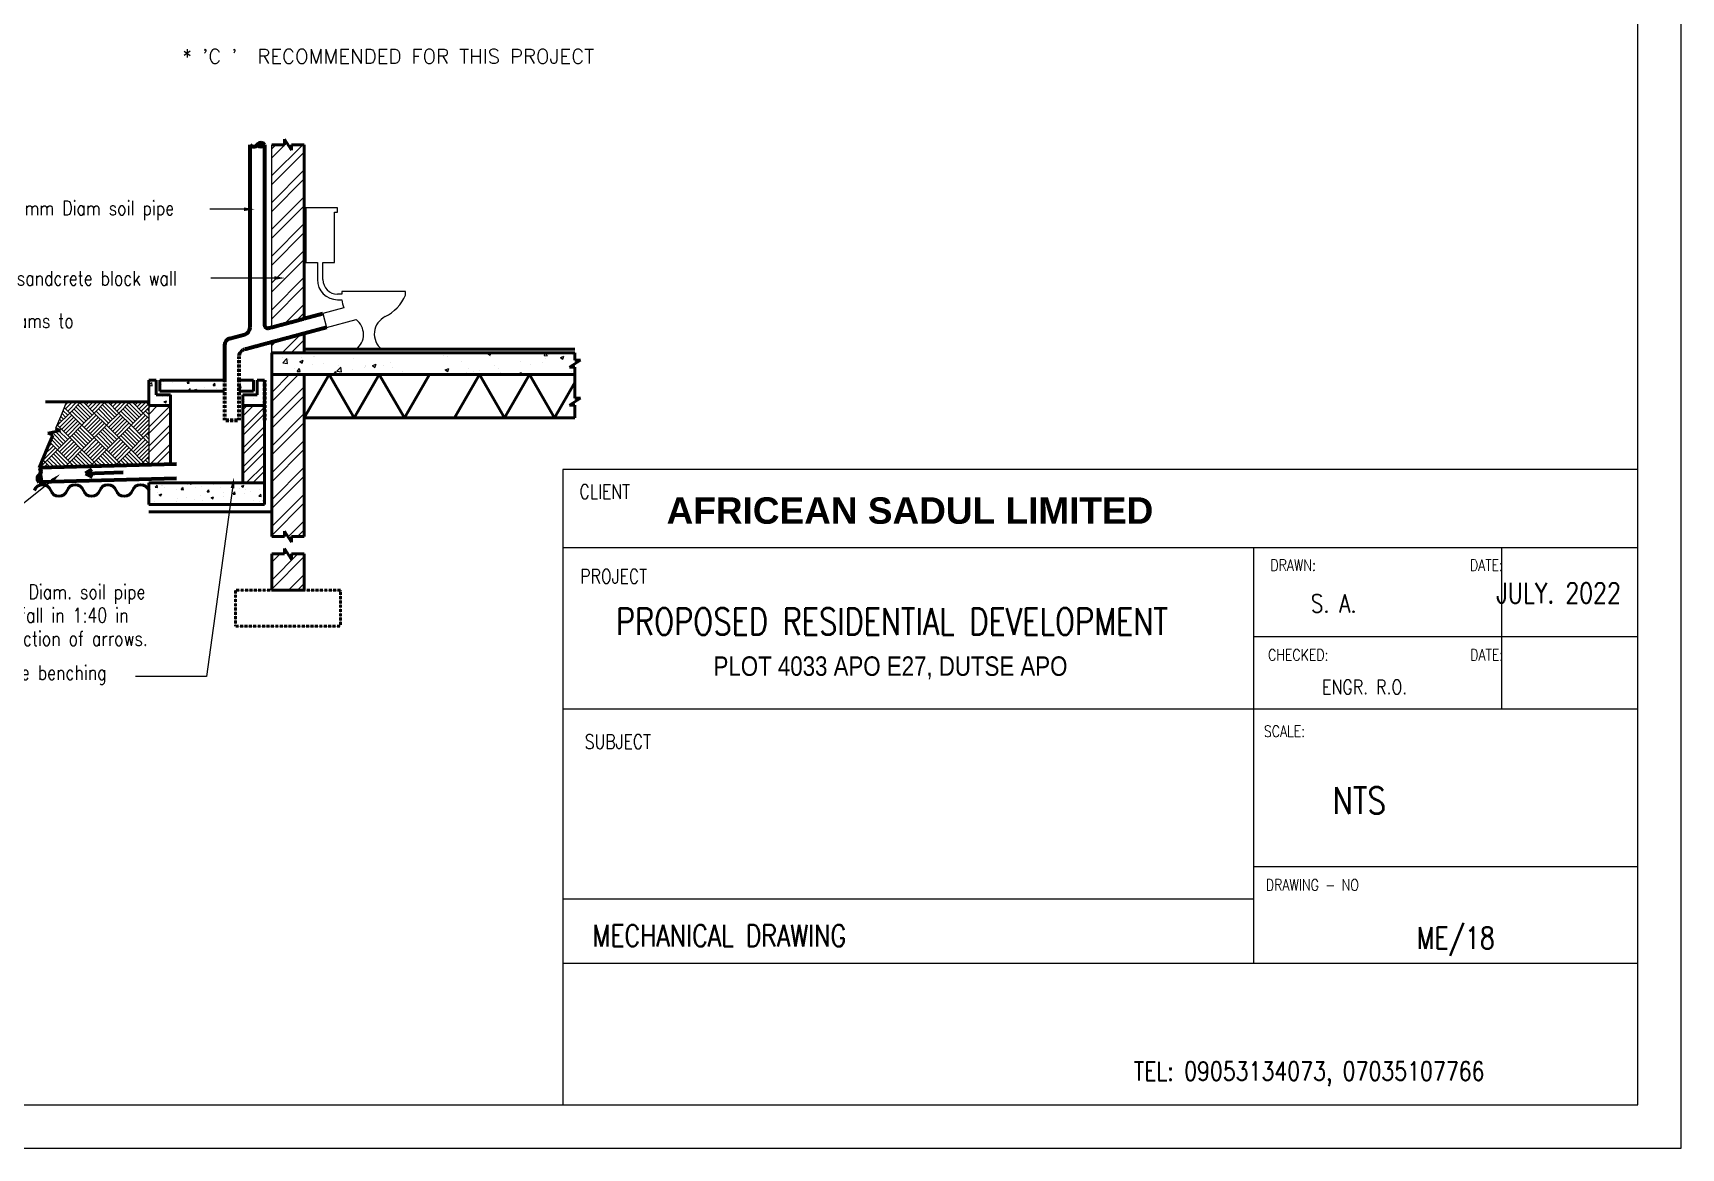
# Model space of a CAD drawing. Header units: inches. Extents: x 23 to 2032867, y 13 to 664695.
# Drawn here: x 1262341 to 1281022, y 494220 to 506863 of the extents above; entities that cross this region are included whole.
import ezdxf
from ezdxf.enums import TextEntityAlignment as Align

# ---------------------------------------------------------------- set-up
doc = ezdxf.new("R2010")
doc.units = ezdxf.units.IN
doc.header["$MEASUREMENT"] = 0
doc.linetypes.add('DASHED2', pattern=[0.375, 0.25, -0.125])
for name, color, linetype in [('Annotation - Text', 7, 'Continuous'), ('GFROM', 7, 'Continuous'), ('LIAB', 8, 'Continuous'), ('Plotlyr150', 8, 'Continuous'), ('PLOTYR', 15, 'Continuous'), ('WC', 2, 'Continuous')]:
    doc.layers.add(name, color=color, linetype=linetype)
for name, color, linetype, lineweight in [('PIPES', 1, 'Continuous', 70), ('TXT1', 4, 'Continuous', 13), ('TXT2', 7, 'Continuous', 0), ('WALLS', 7, 'Continuous', 50)]:
    doc.layers.add(name, color=color, linetype=linetype, lineweight=lineweight)
doc.styles.add('GENERATED_STYLE_3', font='arialbd.ttf')
doc.styles.add('RomanS', font='romans.shx')
doc.styles.add('SIMPLEX8', font='simplexd.shx', dxfattribs={"width": 0.8})
doc.styles.add('TXT1', font='romand__.ttf', dxfattribs={"width": 0.8, "height": 100})

msp = doc.modelspace()

# ---------------------------------------------------------------- linework, layer by layer
for p, q in [((1265047.43, 505447.572), (1265217.253, 505617.395)), ((1265047.43, 503525.798), (1265047.43, 505595.717)), ((1265047.43, 505244.879), (1265398.267, 505595.717)), ((1265047.43, 505548.918), (1265094.229, 505595.717)), ((1265047.43, 505143.533), (1265415.98, 505512.083)), ((1265047.43, 504940.841), (1265415.98, 505309.391)), ((1265047.43, 504839.495), (1265415.98, 505208.045)), ((1265047.43, 504636.803), (1265415.98, 505005.353)), ((1264732.735, 504863.899), (1264345.171, 504863.899)), ((1265047.43, 504535.457), (1265415.98, 504904.007)), ((1265047.43, 504332.765), (1265415.98, 504701.315)), ((1265047.43, 504231.419), (1265415.98, 504599.969)), ((1265047.43, 504028.726), (1265415.98, 504397.276)), ((1265047.43, 503927.38), (1265415.98, 504295.93)), ((1265076.835, 504084.442), (1264356.641, 504084.442)), ((1265047.43, 503724.688), (1265415.98, 504093.238)), ((1265047.43, 503623.342), (1265415.98, 503991.892)), ((1265191.064, 503564.285), (1265415.98, 503789.2)), ((1265329.506, 503601.38), (1265415.98, 503687.854)), ((1265047.43, 503319.304), (1265097.858, 503369.732)), ((1265047.43, 503235.631), (1265047.43, 503356.22)), ((1265166.449, 503235.631), (1265374.74, 503443.922)), ((1265267.795, 503235.631), (1265415.98, 503383.816)), ((1265047.43, 502787.261), (1265250.1, 502989.931)), ((1265047.43, 502685.915), (1265351.446, 502989.931)), ((1265047.43, 502483.223), (1265415.98, 502851.773)), ((1265047.43, 502381.877), (1265415.98, 502750.427)), ((1262618.792, 502414.255), (1262757.781, 502553.244)), ((1262641.957, 502391.09), (1262780.946, 502530.079)), ((1262720.887, 502679.568), (1262651.526, 502511.484)), ((1262711.451, 502506.914), (1262667.697, 502550.669)), ((1262734.616, 502530.079), (1262681.23, 502583.465)), ((1262757.781, 502553.244), (1262694.764, 502616.262)), ((1262703.865, 502638.317), (1262744.259, 502678.711)), ((1262711.451, 502599.574), (1262790.589, 502678.711)), ((1262716.424, 502668.751), (1262726.384, 502678.711)), ((1262734.616, 502576.409), (1262836.919, 502678.711)), ((1262757.781, 502553.244), (1262883.248, 502678.711)), ((1262896.77, 502414.255), (1262757.781, 502553.244)), ((1262919.935, 502437.42), (1262780.946, 502576.409)), ((1262943.1, 502460.585), (1262804.111, 502599.574)), ((1262966.264, 502483.75), (1262827.275, 502622.738)), ((1262989.429, 502506.914), (1262850.44, 502645.903)), ((1263012.594, 502530.079), (1262873.605, 502669.068)), ((1262896.77, 502414.255), (1263035.759, 502553.244)), ((1263035.759, 502553.244), (1262910.292, 502678.711)), ((1262919.935, 502669.068), (1262929.578, 502678.711)), ((1262919.935, 502391.09), (1263058.924, 502530.079)), ((1262943.1, 502645.903), (1262975.907, 502678.711)), ((1262966.264, 502622.738), (1263022.237, 502678.711)), ((1262989.429, 502599.574), (1263068.567, 502678.711)), ((1263012.594, 502576.409), (1263114.896, 502678.711)), ((1263035.759, 502553.244), (1263161.226, 502678.711)), ((1263174.748, 502414.255), (1263035.759, 502553.244)), ((1263197.913, 502437.42), (1263058.924, 502576.409)), ((1263221.077, 502460.585), (1263082.088, 502599.574)), ((1263244.242, 502483.75), (1263105.253, 502622.738)), ((1263267.407, 502506.914), (1263128.418, 502645.903)), ((1263290.572, 502530.079), (1263151.583, 502669.068)), ((1263174.748, 502414.255), (1263313.737, 502553.244)), ((1263313.737, 502553.244), (1263188.27, 502678.711)), ((1263197.913, 502669.068), (1263207.556, 502678.711)), ((1263197.913, 502391.09), (1263336.901, 502530.079)), ((1263221.077, 502645.903), (1263253.885, 502678.711)), ((1263244.242, 502622.738), (1263300.215, 502678.711)), ((1263267.407, 502599.574), (1263346.545, 502678.711)), ((1263290.572, 502576.409), (1263392.874, 502678.711)), ((1263313.737, 502553.244), (1263439.204, 502678.711)), ((1263452.726, 502414.255), (1263313.737, 502553.244)), ((1263475.89, 502437.42), (1263336.901, 502576.409)), ((1263499.055, 502460.585), (1263360.066, 502599.574)), ((1263522.22, 502483.75), (1263383.231, 502622.738)), ((1263545.385, 502506.914), (1263406.396, 502645.903)), ((1263568.55, 502530.079), (1263429.561, 502669.068)), ((1263452.726, 502414.255), (1263591.714, 502553.244)), ((1263591.714, 502553.244), (1263466.247, 502678.711)), ((1263475.89, 502669.068), (1263485.533, 502678.711)), ((1263475.89, 502391.09), (1263614.879, 502530.079)), ((1263499.055, 502645.903), (1263531.863, 502678.711)), ((1263522.22, 502622.738), (1263578.193, 502678.711)), ((1263545.385, 502599.574), (1263624.522, 502678.711)), ((1263568.55, 502576.409), (1263655.13, 502662.989)), ((1263591.714, 502553.244), (1263655.13, 502616.659)), ((1263655.13, 502489.829), (1263591.714, 502553.244)), ((1263655.13, 502536.159), (1263614.879, 502576.409)), ((1263652.268, 502653.727), (1263627.284, 502678.711)), ((1263655.13, 502582.488), (1263638.044, 502599.574)), ((1263655.13, 502637.761), (1263655.13, 501965.468)), ((1263655.13, 502611.114), (1263681.777, 502637.761)), ((1265047.43, 502179.185), (1265415.98, 502547.735)), ((1262711.451, 502228.937), (1262596.405, 502343.983)), ((1262651.526, 502511.484), (1262596.855, 502378.996)), ((1262615.357, 502371.361), (1262600.029, 502386.689)), ((1262606.214, 502401.677), (1262618.792, 502414.255)), ((1262618.792, 502414.255), (1262613.563, 502419.485)), ((1262757.781, 502275.266), (1262618.792, 502414.255)), ((1262641.957, 502437.42), (1262627.096, 502452.281)), ((1262734.616, 502252.101), (1262634.887, 502351.83)), ((1262665.122, 502460.585), (1262640.63, 502485.077)), ((1262688.287, 502483.75), (1262654.163, 502517.873)), ((1262665.122, 502367.925), (1262804.111, 502506.914)), ((1262688.287, 502344.761), (1262827.275, 502483.75)), ((1262711.451, 502321.596), (1262850.44, 502460.585)), ((1262734.616, 502298.431), (1262873.605, 502437.42)), ((1262757.781, 502275.266), (1262896.77, 502414.255)), ((1262966.264, 502205.772), (1262827.275, 502344.761)), ((1262989.429, 502228.937), (1262850.44, 502367.925)), ((1263012.594, 502252.101), (1262873.605, 502391.09)), ((1263035.759, 502275.266), (1262896.77, 502414.255)), ((1262943.1, 502367.925), (1263082.088, 502506.914)), ((1262966.264, 502344.761), (1263105.253, 502483.75)), ((1262989.429, 502321.596), (1263128.418, 502460.585)), ((1263012.594, 502298.431), (1263151.583, 502437.42)), ((1263035.759, 502275.266), (1263174.748, 502414.255)), ((1263244.242, 502205.772), (1263105.253, 502344.761)), ((1263267.407, 502228.937), (1263128.418, 502367.925)), ((1263290.572, 502252.101), (1263151.583, 502391.09)), ((1263313.737, 502275.266), (1263174.748, 502414.255)), ((1263221.077, 502367.925), (1263360.066, 502506.914)), ((1263244.242, 502344.761), (1263383.231, 502483.75)), ((1263267.407, 502321.596), (1263406.396, 502460.585)), ((1263290.572, 502298.431), (1263429.561, 502437.42)), ((1263313.737, 502275.266), (1263452.726, 502414.255)), ((1263522.22, 502205.772), (1263383.231, 502344.761)), ((1263545.385, 502228.937), (1263406.396, 502367.925)), ((1263568.55, 502252.101), (1263429.561, 502391.09)), ((1263591.714, 502275.266), (1263452.726, 502414.255)), ((1263499.055, 502367.925), (1263638.044, 502506.914)), ((1263522.22, 502344.761), (1263655.13, 502477.67)), ((1263545.385, 502321.596), (1263655.13, 502431.341)), ((1263568.55, 502298.431), (1263655.13, 502385.011)), ((1263591.714, 502275.266), (1263655.13, 502338.681)), ((1265047.43, 502077.839), (1265415.98, 502446.389)), ((1262456.638, 502020.453), (1262595.627, 502159.442)), ((1262476.014, 502086.158), (1262572.462, 502182.607)), ((1262508.564, 502165.038), (1262549.298, 502205.772)), ((1262618.792, 502136.277), (1262532.362, 502222.708)), ((1262641.957, 502159.442), (1262545.895, 502255.504)), ((1262665.122, 502182.607), (1262559.429, 502288.3)), ((1262688.287, 502205.772), (1262573.24, 502320.818)), ((1262618.792, 502136.277), (1262757.781, 502275.266)), ((1262641.957, 502113.112), (1262780.946, 502252.101)), ((1262665.122, 502089.948), (1262804.111, 502228.937)), ((1262688.287, 502066.783), (1262827.275, 502205.772)), ((1262711.451, 502043.618), (1262850.44, 502182.607)), ((1262734.616, 502020.453), (1262873.605, 502159.442)), ((1262896.77, 502136.277), (1262757.781, 502275.266)), ((1262919.935, 502159.442), (1262780.946, 502298.431)), ((1262943.1, 502182.607), (1262804.111, 502321.596)), ((1262896.77, 502136.277), (1263035.759, 502275.266)), ((1262919.935, 502113.112), (1263058.924, 502252.101)), ((1262943.1, 502089.948), (1263082.088, 502228.937)), ((1262966.264, 502066.783), (1263105.253, 502205.772)), ((1262989.429, 502043.618), (1263128.418, 502182.607)), ((1263012.594, 502020.453), (1263151.583, 502159.442)), ((1263174.748, 502136.277), (1263035.759, 502275.266)), ((1263197.913, 502159.442), (1263058.924, 502298.431)), ((1263221.077, 502182.607), (1263082.088, 502321.596)), ((1263174.748, 502136.277), (1263313.737, 502275.266)), ((1263197.913, 502113.112), (1263336.901, 502252.101)), ((1263221.077, 502089.948), (1263360.066, 502228.937)), ((1263244.242, 502066.783), (1263383.231, 502205.772)), ((1263267.407, 502043.618), (1263406.396, 502182.607)), ((1263290.572, 502020.453), (1263429.561, 502159.442)), ((1263452.726, 502136.277), (1263313.737, 502275.266)), ((1263475.89, 502159.442), (1263336.901, 502298.431)), ((1263499.055, 502182.607), (1263360.066, 502321.596)), ((1263452.726, 502136.277), (1263591.714, 502275.266)), ((1263475.89, 502113.112), (1263614.879, 502252.101)), ((1263499.055, 502089.948), (1263638.044, 502228.937)), ((1263522.22, 502066.783), (1263655.13, 502199.692)), ((1263545.385, 502043.618), (1263655.13, 502153.363)), ((1263655.13, 502211.851), (1263591.714, 502275.266)), ((1263655.13, 502258.181), (1263614.879, 502298.431)), ((1263655.13, 502304.51), (1263638.044, 502321.596)), ((1265047.43, 501875.146), (1265415.98, 502243.696)), ((1262419.462, 501936.947), (1262479.803, 501997.288)), ((1262456.638, 501974.124), (1262437.627, 501993.135)), ((1262479.803, 501997.288), (1262451.161, 502025.931)), ((1262463.098, 501934.254), (1262502.968, 501974.124)), ((1262479.803, 501997.288), (1262618.792, 502136.277)), ((1262540.803, 501936.288), (1262479.803, 501997.288)), ((1262585.951, 501937.471), (1262502.968, 502020.453)), ((1262631.098, 501938.653), (1262526.133, 502043.618)), ((1262676.246, 501939.835), (1262549.298, 502066.783)), ((1262711.451, 501950.959), (1262572.462, 502089.948)), ((1262734.616, 501974.124), (1262595.627, 502113.112)), ((1262757.781, 501997.288), (1262618.792, 502136.277)), ((1262700.975, 501940.483), (1262757.781, 501997.288)), ((1262748.551, 501941.728), (1262780.946, 501974.124)), ((1262757.781, 501997.288), (1262896.77, 502136.277)), ((1262811.688, 501943.382), (1262757.781, 501997.288)), ((1262856.835, 501944.564), (1262780.946, 502020.453)), ((1262901.983, 501945.746), (1262804.111, 502043.618)), ((1262947.13, 501946.928), (1262827.275, 502066.783)), ((1262989.429, 501950.959), (1262850.44, 502089.948)), ((1263012.594, 501974.124), (1262873.605, 502113.112)), ((1263035.759, 501997.288), (1262896.77, 502136.277)), ((1262986.428, 501947.957), (1263035.759, 501997.288)), ((1263034.003, 501949.203), (1263058.924, 501974.124)), ((1263035.759, 501997.288), (1263174.748, 502136.277)), ((1263082.572, 501950.475), (1263035.759, 501997.288)), ((1263127.72, 501951.657), (1263058.924, 502020.453)), ((1263172.867, 501952.84), (1263082.088, 502043.618)), ((1263218.014, 501954.022), (1263105.253, 502066.783)), ((1263263.162, 501955.204), (1263128.418, 502089.948)), ((1263290.572, 501974.124), (1263151.583, 502113.112)), ((1263313.737, 501997.288), (1263174.748, 502136.277)), ((1263271.881, 501955.432), (1263313.737, 501997.288)), ((1263313.737, 501997.288), (1263452.726, 502136.277)), ((1263353.457, 501957.568), (1263313.737, 501997.288)), ((1263319.456, 501956.678), (1263336.901, 501974.124)), ((1263398.604, 501958.751), (1263336.901, 502020.453)), ((1263443.751, 501959.933), (1263360.066, 502043.618)), ((1263488.899, 501961.115), (1263383.231, 502066.783)), ((1263534.046, 501962.297), (1263406.396, 502089.948)), ((1263568.55, 501974.124), (1263429.561, 502113.112)), ((1263591.714, 501997.288), (1263452.726, 502136.277)), ((1263557.333, 501962.907), (1263591.714, 501997.288)), ((1263568.55, 502020.453), (1263655.13, 502107.033)), ((1263591.714, 501997.288), (1263655.13, 502060.704)), ((1263624.341, 501964.662), (1263591.714, 501997.288)), ((1263604.909, 501964.153), (1263614.879, 501974.124)), ((1263653.729, 501981.603), (1263614.879, 502020.453)), ((1263637.122, 501964.996), (1263655.13, 501983.004)), ((1263655.13, 502026.533), (1263638.044, 502043.618)), ((1265047.43, 501773.8), (1265415.98, 502142.35)), ((1262553.95, 501785.588), (1260709.38, 500308.959)), ((1262423.2, 501933.209), (1262415.907, 501940.501)), ((1262433.474, 501950.959), (1262424.094, 501960.339)), ((1262510.673, 501935.499), (1262526.133, 501950.959)), ((1262796.126, 501942.974), (1262804.111, 501950.959)), ((1263081.579, 501950.449), (1263082.088, 501950.959)), ((1265047.43, 501571.108), (1265415.98, 501939.658)), ((1265047.43, 501469.762), (1265415.98, 501838.312)), ((1264602.646, 501702.381), (1264307.641, 499568.423)), ((1265047.43, 501267.07), (1265415.98, 501635.62)), ((1265047.43, 501165.724), (1265415.98, 501534.274)), ((1265233.64, 501149.242), (1265415.98, 501331.582)), ((1265337.889, 501152.145), (1265415.98, 501230.236)), ((1264307.641, 499568.423), (1263502.464, 499568.423))]:
    msp.add_line(p, q)
at = {"color": 0}
for p, q in [((1265168.162, 503180.78), (1265168.162, 503180.78)), ((1265174.353, 503123.514), (1265219.006, 503170.052)), ((1265174.353, 503123.514), (1265225.34, 503115.606)), ((1265197.886, 503117.714), (1265197.886, 503117.714)), ((1265225.353, 503115.59), (1265219.019, 503170.036)), ((1265234.163, 503158.784), (1265234.163, 503158.784)), ((1265365.415, 503136.688), (1265405.557, 503152.097)), ((1265365.415, 503136.688), (1265393.932, 503117.453)), ((1265387.425, 503179.063), (1265387.425, 503179.063)), ((1265393.944, 503117.436), (1265405.569, 503152.08)), ((1265503.926, 503104.783), (1265503.926, 503104.783)), ((1265523.74, 503195.486), (1265523.74, 503195.486)), ((1265530.945, 503197.958), (1265530.945, 503197.958)), ((1265639.874, 503112.293), (1265639.874, 503112.293)), ((1265748.072, 503226.543), (1265748.072, 503226.543)), ((1265809.967, 503091.852), (1265809.967, 503091.852)), ((1265974.215, 503169.683), (1265974.215, 503169.683)), ((1266108.887, 503087.988), (1266108.887, 503087.988)), ((1266189.321, 503090.774), (1266229.463, 503106.182)), ((1266189.321, 503090.774), (1266217.839, 503071.538)), ((1266217.851, 503071.521), (1266229.475, 503106.165)), ((1266308.555, 503227.073), (1266308.555, 503227.073)), ((1266319.969, 503095.574), (1266319.969, 503095.574)), ((1266398.464, 503124.69), (1266398.464, 503124.69)), ((1266990.582, 503208.04), (1266990.582, 503208.04)), ((1267042.684, 503190.721), (1267042.684, 503190.721)), ((1267196.185, 503141.224), (1267196.185, 503141.224)), ((1267494.927, 503229.766), (1267510.205, 503235.631)), ((1267494.927, 503229.766), (1267523.444, 503210.531)), ((1267523.457, 503210.513), (1267531.885, 503235.631)), ((1267530.526, 503198.614), (1267530.526, 503198.614)), ((1267570.953, 503096.878), (1267570.953, 503096.878)), ((1267865.306, 503137.244), (1267865.306, 503137.244)), ((1267881.147, 503228.673), (1267881.147, 503228.673)), ((1267976.648, 503107.419), (1267976.648, 503107.419)), ((1268120.168, 503126.314), (1268120.168, 503126.314)), ((1268133.932, 503205.628), (1268159.108, 503235.631)), ((1268133.932, 503205.628), (1268168.199, 503202.63)), ((1268154.884, 503173.946), (1268154.884, 503173.946)), ((1268168.212, 503202.61), (1268162.121, 503235.631)), ((1268187.188, 503215.742), (1268187.188, 503215.742)), ((1268318.833, 503183.852), (1268358.975, 503199.261)), ((1268318.833, 503183.852), (1268347.351, 503164.617)), ((1268337.295, 503154.899), (1268337.295, 503154.899)), ((1268347.363, 503164.598), (1268358.987, 503199.242)), ((1268452.648, 503216.93), (1268452.648, 503216.93)), ((1263655.317, 502868.08), (1263687.213, 502901.322)), ((1263691.749, 502862.417), (1263687.225, 502901.307)), ((1263794.419, 502918.572), (1263799.319, 502924.411)), ((1263794.419, 502918.572), (1263818.896, 502916.431)), ((1263818.908, 502916.415), (1263817.433, 502924.411)), ((1263918.365, 502897.26), (1263918.365, 502897.26)), ((1264013.271, 502910.956), (1264013.271, 502910.956)), ((1264020.879, 502910.757), (1264020.879, 502910.757)), ((1264088.137, 502892.875), (1264107.879, 502916.402)), ((1264112.626, 502890.717), (1264107.891, 502916.386)), ((1265305.533, 503054.903), (1265305.533, 503054.903)), ((1265335.042, 503026.226), (1265362.68, 503059.164)), ((1265335.042, 503026.226), (1265369.309, 503023.228)), ((1265369.321, 503023.211), (1265362.692, 503059.147)), ((1265516.769, 503004.638), (1265516.769, 503004.638)), ((1265597.254, 503000.427), (1265597.254, 503000.427)), ((1265746.247, 502990.251), (1265773.885, 503023.189)), ((1265746.247, 502990.251), (1265749.897, 502989.931)), ((1265780.029, 502989.931), (1265773.897, 503023.171)), ((1265786.202, 503028.622), (1265830.856, 503075.16)), ((1265786.202, 503028.622), (1265837.19, 503020.714)), ((1265814.534, 503047.622), (1265814.534, 503047.622)), ((1265837.202, 503020.698), (1265830.868, 503075.144)), ((1265959.322, 503048.094), (1265959.322, 503048.094)), ((1266102.842, 503066.989), (1266102.842, 503066.989)), ((1266116.007, 503078.922), (1266116.007, 503078.922)), ((1266422.047, 503065.991), (1266422.047, 503065.991)), ((1266527.504, 503026.444), (1266527.504, 503026.444)), ((1267013.228, 503044.859), (1267053.369, 503060.268)), ((1267013.228, 503044.859), (1267041.745, 503025.624)), ((1267034.128, 503040.129), (1267034.128, 503040.129)), ((1267041.757, 503025.606), (1267053.381, 503060.25)), ((1267253.934, 503012.272), (1267253.934, 503012.272)), ((1267273.189, 503053.894), (1267273.189, 503053.894)), ((1267340.169, 503027.199), (1267340.169, 503027.199)), ((1267397.453, 503031.167), (1267397.453, 503031.167)), ((1267614.58, 503059.752), (1267614.58, 503059.752)), ((1267646.209, 503014.268), (1267646.209, 503014.268)), ((1267837.134, 502998.945), (1267877.275, 503014.354)), ((1267837.134, 502998.945), (1267850.497, 502989.931)), ((1267869.099, 502989.931), (1267877.288, 503014.335)), ((1267952.249, 503001.337), (1267952.249, 503001.337)), ((1268445.677, 503026.082), (1268445.677, 503026.082)), ((1263655.317, 502868.08), (1263691.737, 502862.432)), ((1263659.745, 502863.212), (1263659.745, 502863.212)), ((1263795.602, 502743.933), (1263795.602, 502743.933)), ((1263800.582, 502880.253), (1263800.582, 502880.253)), ((1263810.638, 502735.749), (1263810.638, 502735.749)), ((1263865.269, 502741.69), (1263865.269, 502741.69)), ((1264042.937, 502805.312), (1264042.937, 502805.312)), ((1264088.137, 502892.875), (1264112.614, 502890.734)), ((1264093.562, 502801.561), (1264124.248, 502833.542)), ((1264127.979, 502801.561), (1264124.26, 502833.527)), ((1264170.162, 502814.812), (1264198.834, 502825.818)), ((1264170.162, 502814.812), (1264189.807, 502801.561)), ((1264190.713, 502801.561), (1264198.846, 502825.802)), ((1264218.544, 502803.469), (1264218.544, 502803.469)), ((1264281.752, 502846.305), (1264281.752, 502846.305)), ((1264326.863, 502803.711), (1264326.863, 502803.711)), ((1264381.855, 502867.178), (1264401.597, 502890.705)), ((1264381.855, 502867.178), (1264406.332, 502865.037)), ((1264406.344, 502865.02), (1264401.609, 502890.689)), ((1264425.385, 502829.685), (1264425.385, 502829.685)), ((1264429.377, 502817.207), (1264429.377, 502817.207)), ((1264675.573, 502841.481), (1264695.315, 502865.008)), ((1264675.573, 502841.481), (1264700.05, 502839.34)), ((1264700.062, 502839.323), (1264695.327, 502864.992)), ((1264735.361, 502710.162), (1264735.361, 502710.162)), ((1264837.875, 502723.658), (1264837.875, 502723.658)), ((1264843.347, 502752.901), (1264843.347, 502752.901)), ((1264871.929, 502750.515), (1264871.929, 502750.515)), ((1264945.602, 502885.169), (1264945.602, 502885.169)), ((1263655.13, 502393.944), (1263898.947, 502637.761)), ((1263655.13, 502538.724), (1263754.167, 502637.761)), ((1263655.13, 502321.554), (1263900.83, 502567.254)), ((1263826.091, 502682.735), (1263854.763, 502693.742)), ((1263826.091, 502682.735), (1263846.46, 502668.996)), ((1263846.472, 502668.98), (1263854.775, 502693.726)), ((1264719.83, 502589.963), (1264767.627, 502637.761)), ((1264719.83, 502517.573), (1264840.018, 502637.761)), ((1264719.83, 502372.793), (1264965.53, 502618.493)), ((1264719.83, 502300.403), (1264965.53, 502546.103)), ((1264739.671, 502704.745), (1264739.671, 502704.745)), ((1264742.474, 502683.957), (1264742.474, 502683.957)), ((1264958.271, 502695.509), (1264958.271, 502695.509)), ((1263655.13, 502176.774), (1263900.83, 502422.474)), ((1263655.13, 502104.384), (1263900.83, 502350.084)), ((1264719.83, 502155.623), (1264965.53, 502401.323)), ((1263661.152, 501965.626), (1263900.83, 502205.304)), ((1264719.83, 502083.233), (1264965.53, 502328.933)), ((1264719.83, 501938.453), (1264965.53, 502184.153)), ((1263735.488, 501967.572), (1263900.83, 502132.914)), ((1263884.162, 501971.465), (1263900.83, 501988.133)), ((1264719.83, 501866.063), (1264965.53, 502111.763)), ((1264759.209, 501760.662), (1264965.53, 501966.983)), ((1264831.599, 501760.662), (1264965.53, 501894.593)), ((1263675.288, 501686.626), (1263675.288, 501686.626)), ((1263727.976, 501712.178), (1263747.717, 501735.705)), ((1263727.976, 501712.178), (1263752.452, 501710.037)), ((1263752.463, 501710.021), (1263747.729, 501735.69)), ((1263755.767, 501653.373), (1263755.767, 501653.373)), ((1263771.611, 501627.016), (1263800.284, 501638.022)), ((1263771.611, 501627.016), (1263791.981, 501613.277)), ((1263791.992, 501613.261), (1263800.295, 501638.007)), ((1263801.707, 501727.227), (1263801.707, 501727.227)), ((1263812.228, 501735.261), (1263812.228, 501735.261)), ((1263830.379, 501707.044), (1263830.379, 501707.044)), ((1263968.456, 501684.076), (1263968.456, 501684.076)), ((1264021.694, 501686.481), (1264041.435, 501710.008)), ((1264021.694, 501686.481), (1264046.17, 501684.34)), ((1264030.828, 501726.025), (1264030.828, 501726.025)), ((1264046.182, 501684.324), (1264041.447, 501709.992)), ((1264083.786, 501593.077), (1264083.786, 501593.077)), ((1264088.999, 501741.092), (1264088.999, 501741.092)), ((1264115.682, 501759.093), (1264119.77, 501760.662)), ((1264115.682, 501759.093), (1264136.052, 501745.353)), ((1264136.063, 501745.337), (1264141.205, 501760.662)), ((1264178.708, 501712.909), (1264178.708, 501712.909)), ((1264191.513, 501754.588), (1264191.513, 501754.588)), ((1264238.877, 501613.495), (1264238.877, 501613.495)), ((1264249.428, 501716.789), (1264249.428, 501716.789)), ((1264315.412, 501660.784), (1264335.153, 501684.311)), ((1264315.412, 501660.784), (1264339.888, 501658.643)), ((1264339.9, 501658.627), (1264335.165, 501684.295)), ((1264360.116, 501594.22), (1264388.788, 501605.226)), ((1264360.116, 501594.22), (1264380.485, 501580.481)), ((1264380.496, 501580.464), (1264388.799, 501605.21)), ((1264380.57, 501602.805), (1264380.57, 501602.805)), ((1264385.549, 501739.125), (1264385.549, 501739.125)), ((1264468.029, 501707.553), (1264468.029, 501707.553)), ((1264497.497, 501647.543), (1264497.497, 501647.543)), ((1264501.244, 501605.872), (1264501.244, 501605.872)), ((1264593.259, 501633.507), (1264593.259, 501633.507)), ((1264600.011, 501661.039), (1264600.011, 501661.039)), ((1264609.13, 501635.087), (1264628.872, 501658.614)), ((1264609.13, 501635.087), (1264633.606, 501632.946)), ((1264633.618, 501632.929), (1264628.883, 501658.598)), ((1264686.629, 501698.316), (1264686.629, 501698.316)), ((1264704.187, 501726.297), (1264732.859, 501737.303)), ((1264704.187, 501726.297), (1264724.556, 501712.557)), ((1264724.567, 501712.541), (1264732.871, 501737.286)), ((1264740.059, 501646.865), (1264740.059, 501646.865)), ((1264755.102, 501681.457), (1264755.102, 501681.457)), ((1264803.511, 501662.341), (1264803.511, 501662.341)), ((1264902.848, 501609.39), (1264922.59, 501632.917)), ((1264902.848, 501609.39), (1264927.324, 501607.249)), ((1264905.229, 501689.08), (1264905.229, 501689.08)), ((1264927.336, 501607.232), (1264922.601, 501632.901)), ((1263722.652, 501545.533), (1263722.652, 501545.533)), ((1263732.484, 501526.009), (1263732.484, 501526.009)), ((1263750.787, 501517.053), (1263750.787, 501517.053)), ((1263951.084, 501516.772), (1263951.084, 501516.772)), ((1263963.476, 501547.756), (1263963.476, 501547.756)), ((1263981.272, 501579.58), (1263981.272, 501579.58)), ((1264023.615, 501523.886), (1264023.615, 501523.886)), ((1264173.729, 501576.589), (1264173.729, 501576.589)), ((1264262.429, 501564.879), (1264262.429, 501564.879)), ((1264599.367, 501515.959), (1264599.367, 501515.959)), ((1264647.375, 501519.945), (1264647.375, 501519.945)), ((1264798.532, 501526.021), (1264798.532, 501526.021)), ((1264838.181, 501556.952), (1264838.181, 501556.952)), ((1264905.995, 501553.993), (1264905.995, 501553.993)), ((1264948.62, 501561.424), (1264965.53, 501567.915)), ((1264948.62, 501561.424), (1264965.53, 501550.019)), ((1265047.43, 500658.994), (1265344.021, 500955.585)), ((1265047.43, 500861.686), (1265141.329, 500955.585)), ((1265047.43, 500557.647), (1265415.98, 500926.197)), ((1265190.755, 501005.011), (1265195.554, 501009.81)), ((1265238.559, 500546.085), (1265415.98, 500723.505)), ((1265339.905, 500546.085), (1265415.98, 500622.159))]:
    msp.add_line(p, q, dxfattribs=at)
for points in [[(1264732.735, 504884.374), (1264732.735, 504843.424), (1264855.585, 504863.899)], [(1265076.835, 504104.917), (1265076.835, 504063.967), (1265199.685, 504084.442)], [(1262541.125, 501801.548), (1262566.776, 501769.627), (1262649.713, 501862.54)], [(1264582.377, 501705.278), (1264622.915, 501699.483), (1264620.031, 501823.994)]]:
    msp.add_solid(points)
at = {"layer": 'LIAB', "color": 7, "linetype": 'Continuous', "ltscale": 256.031999}
for p, q in [((1280533.166, 494709.46, 0), (1280533.166, 521798.997, 0)), ((1280533.166, 501911.525, 0), (1268346.294, 501911.525, 0)), ((1268346.294, 501911.525, 0), (1268346.294, 494709.46, 0)), ((1268346.294, 501028.79, 0), (1280533.166, 501028.79, 0)), ((1276174.086, 501028.79, 0), (1276174.086, 496312.377, 0)), ((1278986.291, 501034.511, 0), (1278986.291, 499197.239, 0)), ((1280533.166, 500016.223, 0), (1276174.086, 500016.223, 0)), ((1280533.166, 499197.239, 0), (1268346.294, 499197.239, 0)), ((1276174.086, 497411.382, 0), (1280519.757, 497411.382, 0)), ((1268346.294, 497045.109, 0), (1276174.086, 497045.109, 0)), ((1280533.166, 496312.377, 0), (1268346.294, 496312.377, 0)), ((1241543.463, 494709.46, 0), (1280533.166, 494709.46, 0))]:
    msp.add_line(p, q, dxfattribs=at)
at = {"layer": 'PIPES'}
for p, q in [((1264801.73, 503522.807), (1264801.73, 505595.717)), ((1264965.53, 505595.717), (1264965.53, 503557.22)), ((1265415.98, 503624.551), (1265627.282, 503681.169)), ((1265017.078, 503517.665), (1265047.43, 503525.798)), ((1265669.676, 503522.95), (1265415.98, 503454.972)), ((1264510.715, 503319.142), (1264510.715, 502924.411)), ((1264571.417, 503398.251), (1264741.027, 503443.698)), ((1265047.43, 503356.22), (1265026.232, 503350.54)), ((1263967.119, 501973.638), (1262412.786, 501932.936)), ((1263967.119, 501809.782), (1262412.786, 501769.08)), ((1263007.652, 501912.433), (1262938.197, 501869.032)), ((1262938.197, 501869.032), (1263362.847, 501883.861)), ((1262938.197, 501869.032), (1263010.51, 501830.583))]:
    msp.add_line(p, q, dxfattribs=at)
at = {"layer": 'PIPES', "linetype": 'DASHED2'}
for p, q in [((1265047.43, 503525.798), (1265415.98, 503624.551)), ((1265415.98, 503454.972), (1264735.217, 503272.563)), ((1264674.515, 503193.453), (1264674.515, 502924.411)), ((1264510.715, 502924.411), (1264510.715, 502474.193)), ((1264674.515, 502924.411), (1264674.515, 502474.193)), ((1264965.53, 502924.411), (1264965.53, 502474.193)), ((1264510.715, 502474.193), (1264674.515, 502474.193))]:
    msp.add_line(p, q, dxfattribs=at)
at = {"layer": 'PIPES'}
for centre, radius, start, end in [((1264842.68, 505626.43), 51.187, 216.8698972, 323.1301028), ((1264841.234, 505657.129), 81.9, 271.0113547, 307.8525697), ((1264924.58, 505565.005), 51.188, 36.8698972, 143.1301028), ((1264920.616, 505634.555), 59.378, 232.3923603, 319.1490951), ((1264924.58, 505565.005), 42.997, 46.20962, 140.3143557), ((1264920.616, 505634.555), 51.188, 235.3202058, 311.2037692), ((1264719.83, 503522.807), 81.9, 284.9999999, 0), ((1265006.48, 503557.22), 40.95, 180, 284.9999999), ((1264592.615, 503319.142), 81.9, 104.9999999, 180), ((1262443.498, 501810.086), 51.188, 126.8698978, 233.1301022), ((1262443.498, 501810.086), 42.997, 129.6856446, 223.7903802), ((1262373.947, 501814.05), 51.188, 318.7962308, 34.6797935), ((1262382.073, 501891.986), 51.187, 306.8698978, 53.1301022), ((1262373.947, 501814.05), 59.378, 310.8509051, 37.6076397), ((1262351.373, 501893.432), 81.9, 322.1474307, 358.9886458)]:
    msp.add_arc(centre, radius, start, end, dxfattribs=at)
at = {"layer": 'PIPES', "linetype": 'DASHED2'}
msp.add_arc((1264756.415, 503193.453), 81.9, 104.9999999, 180, dxfattribs=at)
at = {"layer": 'PLOTYR', "color": 1, "linetype": 'Continuous', "ltscale": 250}
for p, q in [((1281022.147, 494220.479, 0), (1281022.147, 522287.978, 0)), ((1240925.72, 494220.479, 0), (1281022.147, 494220.479, 0))]:
    msp.add_line(p, q, dxfattribs=at)
at = {"layer": 'WALLS'}
for p, q in [((1265047.43, 505595.717), (1265190.755, 505595.717)), ((1265190.755, 505595.717), (1265190.755, 505657.142)), ((1265190.755, 505657.142), (1265272.655, 505534.292)), ((1265272.655, 505534.292), (1265272.655, 505595.717)), ((1265272.655, 505595.717), (1265415.98, 505595.717)), ((1265415.98, 505595.717), (1265415.98, 503624.551)), ((1265415.98, 503454.972), (1265415.98, 503235.631)), ((1265415.98, 503276.581), (1268484.404, 503276.581)), ((1265415.98, 503235.631), (1265047.43, 503235.631)), ((1268484.404, 503235.631), (1265047.43, 503235.631)), ((1265047.43, 503235.631), (1265047.43, 502989.931)), ((1268422.979, 503071.831), (1268545.829, 503153.731)), ((1268484.404, 503153.731), (1268484.404, 503235.631)), ((1268545.829, 503153.731), (1268484.404, 503153.731)), ((1263737.03, 502924.411), (1263655.13, 502924.411)), ((1263655.13, 502924.411), (1263655.13, 502637.761)), ((1263737.03, 502760.611), (1263737.03, 502924.411)), ((1263777.98, 502801.561), (1263777.98, 502924.411)), ((1263777.98, 502924.411), (1264510.715, 502924.411)), ((1264674.515, 502924.411), (1264842.68, 502924.411)), ((1264842.68, 502924.411), (1264842.68, 502801.561)), ((1264883.63, 502760.611), (1264883.63, 502924.411)), ((1264883.63, 502924.411), (1264965.53, 502924.411)), ((1264965.53, 502924.411), (1264965.53, 502637.761)), ((1265415.98, 502989.931), (1265047.43, 502989.931)), ((1265047.43, 502989.931), (1265047.43, 501152.145)), ((1265047.43, 502989.931), (1268484.404, 502989.931)), ((1265415.98, 502498.531), (1265699.69, 502989.931)), ((1265415.98, 501152.145), (1265415.98, 502989.931)), ((1265699.69, 502989.931), (1265983.399, 502498.531)), ((1265983.399, 502498.531), (1266267.109, 502989.931)), ((1266267.109, 502989.931), (1266550.819, 502498.531)), ((1266550.819, 502498.531), (1266834.529, 502989.931)), ((1267118.239, 502498.531), (1267401.949, 502989.931)), ((1267401.949, 502989.931), (1267685.659, 502498.531)), ((1267685.659, 502498.531), (1267969.369, 502989.931)), ((1267969.369, 502989.931), (1268253.079, 502498.531)), ((1268253.079, 502498.531), (1268484.404, 502899.199)), ((1268484.404, 503071.831), (1268422.979, 503071.831)), ((1268484.404, 502989.931), (1268484.404, 503071.831)), ((1268484.404, 502989.931), (1268484.404, 502723.756)), ((1263900.83, 502760.611), (1263737.03, 502760.611)), ((1264510.715, 502801.561), (1263777.98, 502801.561)), ((1263900.83, 502637.761), (1263900.83, 502760.611)), ((1264842.68, 502801.561), (1264674.515, 502801.561)), ((1264719.83, 502637.761), (1264719.83, 502760.611)), ((1264719.83, 502760.611), (1264883.63, 502760.611)), ((1268545.829, 502723.756), (1268422.979, 502641.856)), ((1268484.404, 502723.756), (1268545.829, 502723.756)), ((1263655.13, 502678.711), (1262483.433, 502678.711)), ((1263655.13, 502637.761), (1263900.83, 502637.761)), ((1263900.83, 502637.761), (1263655.13, 502637.761)), ((1263900.83, 501971.902), (1263900.83, 502637.761)), ((1264965.53, 502637.761), (1264719.83, 502637.761)), ((1264965.53, 502637.761), (1264719.83, 502637.761)), ((1264719.83, 502637.761), (1264719.83, 501760.662)), ((1264965.53, 501760.662), (1264965.53, 502637.761)), ((1268422.979, 502641.856), (1268484.404, 502641.856)), ((1268484.404, 502641.856), (1268484.404, 502498.531)), ((1262653.635, 502355.565), (1262508.833, 502326.719)), ((1262596.855, 502378.996), (1262653.635, 502355.565)), ((1268484.404, 502498.531), (1265415.98, 502498.531)), ((1262510.942, 502170.801), (1262412.786, 501932.936)), ((1262508.833, 502326.719), (1262565.614, 502303.288)), ((1262565.614, 502303.288), (1262510.942, 502170.801)), ((1263655.13, 501965.468), (1263900.83, 501971.902)), ((1263655.13, 501760.662), (1264965.53, 501760.662)), ((1263655.13, 501514.962), (1263655.13, 501760.662)), ((1264719.83, 501760.662), (1264965.53, 501760.662)), ((1264965.53, 501760.662), (1264965.53, 501514.962)), ((1264965.53, 501514.962), (1263655.13, 501514.962)), ((1263655.13, 501433.062), (1265047.43, 501433.062)), ((1265047.43, 501152.145), (1265190.755, 501152.145)), ((1265190.755, 501152.145), (1265190.755, 501213.57)), ((1265190.755, 501213.57), (1265272.655, 501090.72)), ((1265272.655, 501090.72), (1265272.655, 501152.145)), ((1265272.655, 501152.145), (1265415.98, 501152.145)), ((1265047.43, 500546.085), (1265047.43, 500955.585)), ((1265047.43, 500955.585), (1265190.755, 500955.585)), ((1265190.755, 500955.585), (1265190.755, 501017.01)), ((1265190.755, 501017.01), (1265272.655, 500894.16)), ((1265272.655, 500894.16), (1265272.655, 500955.585)), ((1265272.655, 500955.585), (1265415.98, 500955.585)), ((1265415.98, 500955.585), (1265415.98, 500546.085)), ((1265415.98, 500546.085), (1265047.43, 500546.085))]:
    msp.add_line(p, q, dxfattribs=at)
at = {"layer": 'WALLS', "linetype": 'DASHED2'}
for p, q in [((1264637.93, 500546.085), (1264637.93, 500136.585)), ((1265825.48, 500546.085), (1264637.93, 500546.085)), ((1265825.48, 500136.585), (1265825.48, 500546.085)), ((1264637.93, 500136.585), (1265825.48, 500136.585))]:
    msp.add_line(p, q, dxfattribs=at)
at = {"layer": 'WALLS'}
for centre, start, end in [((1262449.683, 501642.735), 19.4712202, 160.5287798), ((1262635.001, 501708.255), 199.4712202, 340.5287798), ((1262820.32, 501642.735), 19.4712202, 160.5287798), ((1263005.638, 501708.255), 199.4712202, 340.5287798), ((1263190.957, 501642.735), 19.4712202, 160.5287798), ((1263376.276, 501708.255), 199.4712202, 340.5287798), ((1263561.594, 501642.735), 19.4712202, 160.5287798)]:
    msp.add_arc(centre, 98.28, start, end, dxfattribs=at)
at = {"layer": 'WC'}
for p, q in [((1265792.72, 504881.821), (1265432.36, 504881.821)), ((1265432.36, 504881.821), (1265432.36, 504832.681)), ((1265432.36, 504832.681), (1265432.36, 504259.381)), ((1265759.96, 504259.381), (1265759.96, 504832.681)), ((1265759.96, 504832.681), (1265792.72, 504832.681)), ((1265792.72, 504832.681), (1265792.72, 504881.821)), ((1265432.36, 504259.381), (1265565.038, 504259.381)), ((1265565.038, 504259.381), (1265565.038, 504067.735)), ((1265627.282, 504067.735), (1265627.282, 504259.381)), ((1265627.282, 504259.381), (1265759.96, 504259.381)), ((1265841.86, 503900.659), (1265794.358, 503900.659)), ((1265794.358, 503838.415), (1265842.127, 503838.415)), ((1266562.58, 503931.781), (1265841.86, 503931.781)), ((1265841.86, 503931.781), (1265841.86, 503900.659)), ((1266562.58, 503890.831), (1266562.58, 503931.781)), ((1265865.384, 503744.968), (1265627.282, 503681.169)), ((1265627.282, 503681.169), (1265669.676, 503522.95)), ((1265669.676, 503522.95), (1266004.332, 503612.621)), ((1266005.66, 503276.581), (1266292.31, 503276.581))]:
    msp.add_line(p, q, dxfattribs=at)
for centre, radius, start, end in [((1265794.358, 504067.735), 229.32, 180, 270), ((1265794.358, 504067.735), 167.076, 180, 270), ((1266087.56, 503849.881), 245.7, 182.6747745, 205.2770564), ((1266123.718, 504072.613), 475.02, 296.2354313, 337.5000003), ((1266431.395, 503448.307), 220.985, 116.2354313, 230.9950844), ((1265875.311, 503444.089), 212.249, 307.8888914, 52.5638685)]:
    msp.add_arc(centre, radius, start, end, dxfattribs=at)

# ---------------------------------------------------------------- texts
at = {"layer": 'Annotation - Text', "linetype": 'Continuous', "lineweight": 20, "insert": (1272251.875, 501598.032), "char_height": 300, "width": 7891.24482, "attachment_point": 2, "line_spacing_factor": 0.992596, "style": 'GENERATED_STYLE_3'}
msp.add_mtext('\\pi59.673;AFRICEAN SADUL LIMITED', dxfattribs=at)
at = {"layer": 'Annotation - Text', "color": 0, "linetype": 'Continuous', "lineweight": 20, "insert": (1271996.621, 499794.536), "char_height": 220.29504, "width": 6419.9254, "attachment_point": 2, "line_spacing_factor": 0.992596, "style": 'GENERATED_STYLE_3'}
msp.add_mtext('\\pi43.81889; {\\fTechnicLite|b0|i0|c2|p2;PLOT 4033 APO E27, DUTSE APO }', dxfattribs=at)
at = {"layer": 'GFROM', "color": 7, "linetype": 'Continuous', "ltscale": 204.216, "style": 'SIMPLEX8', "width": 0.8}
for s, height, p in [('JULY. 2022', 229.5089, (1278931.631, 500399.735, 30926.094)), ('PROPOSED RESIDENTIAL DEVELOPMENT', 301.23038, (1268947.251, 500040.512, -5724.903))]:
    msp.add_text(s, height=height, dxfattribs=at).set_placement(p)
at = {"layer": 'Plotlyr150', "color": 7, "linetype": 'Continuous', "ltscale": 251.249999, "style": 'SIMPLEX8', "width": 0.8}
for s, height, p in [('CLIENT', 162.1488, (1268535.621, 501582.207, 0)), ('DRAWN:                      DATE:', 129.71905, (1276367.529, 500763.872, 0)), ('PROJECT', 162.1488, (1268545.433, 500621.939, 0)), ('CHECKED:                    DATE:', 129.71905, (1276341.339, 499746.478, 0)), ('SCALE:', 129.719, (1276294.119, 498880.836, 0)), ('SUBJECT', 162.1488, (1268595.306, 498748.017, 0)), ('DRAWING - NO', 129.71905, (1276316.735, 497138.6, 0))]:
    msp.add_text(s, height=height, dxfattribs=at).set_placement(p)
at = {"layer": 'Plotlyr150', "color": 7, "linetype": 'Continuous', "ltscale": 306.324012, "style": 'SIMPLEX8', "width": 0.8}
for s, height, p in [('S. A.', 204.9186, (1276826.03, 500292.372, 0)), ('ENGR. R.O.', 163.9349, (1276952.399, 499364.917, 0)), ('NTS', 303.5832, (1277072.399, 498008.965, 0)), ('MECHANICAL DRAWING', 245.90235, (1268683.582, 496504.675, 0)), ('ME/18', 245.9023, (1278025.877, 496480.618, 0)), ('TEL: 09053134073, 07035107766', 213.11537, (1274819.464, 494986.581, 0))]:
    msp.add_text(s, height=height, dxfattribs=at).set_placement(p)
at = {"layer": 'TXT1', "color": 1, "style": 'RomanS'}
msp.add_text("* 'C '  RECOMMENDED FOR THIS PROJECT", height=163.8, dxfattribs=at).set_placement((1266367.499, 506596.811), align=Align.MIDDLE)
at = {"layer": 'TXT2', "style": 'TXT1', "width": 0.8}
for s, p in [('100mm Diam soil pipe', (1261907.928, 504795.14)), ('sandcrete block wall', (1262157.903, 503999.54)), ('r.c. surround beams to', (1260718.78, 503517.71)), ('100mm Diam. soil pipe', (1261525.977, 500445.097)), ('laid to fall in 1:40 in', (1261537.323, 500179.897)), ('the direction of arrows.', (1261537.323, 499914.697)), ('concrete benching', (1261546.944, 499528.504))]:
    msp.add_text(s, height=163.8, dxfattribs=at).set_placement(p)

doc.saveas('drawing.dxf')
